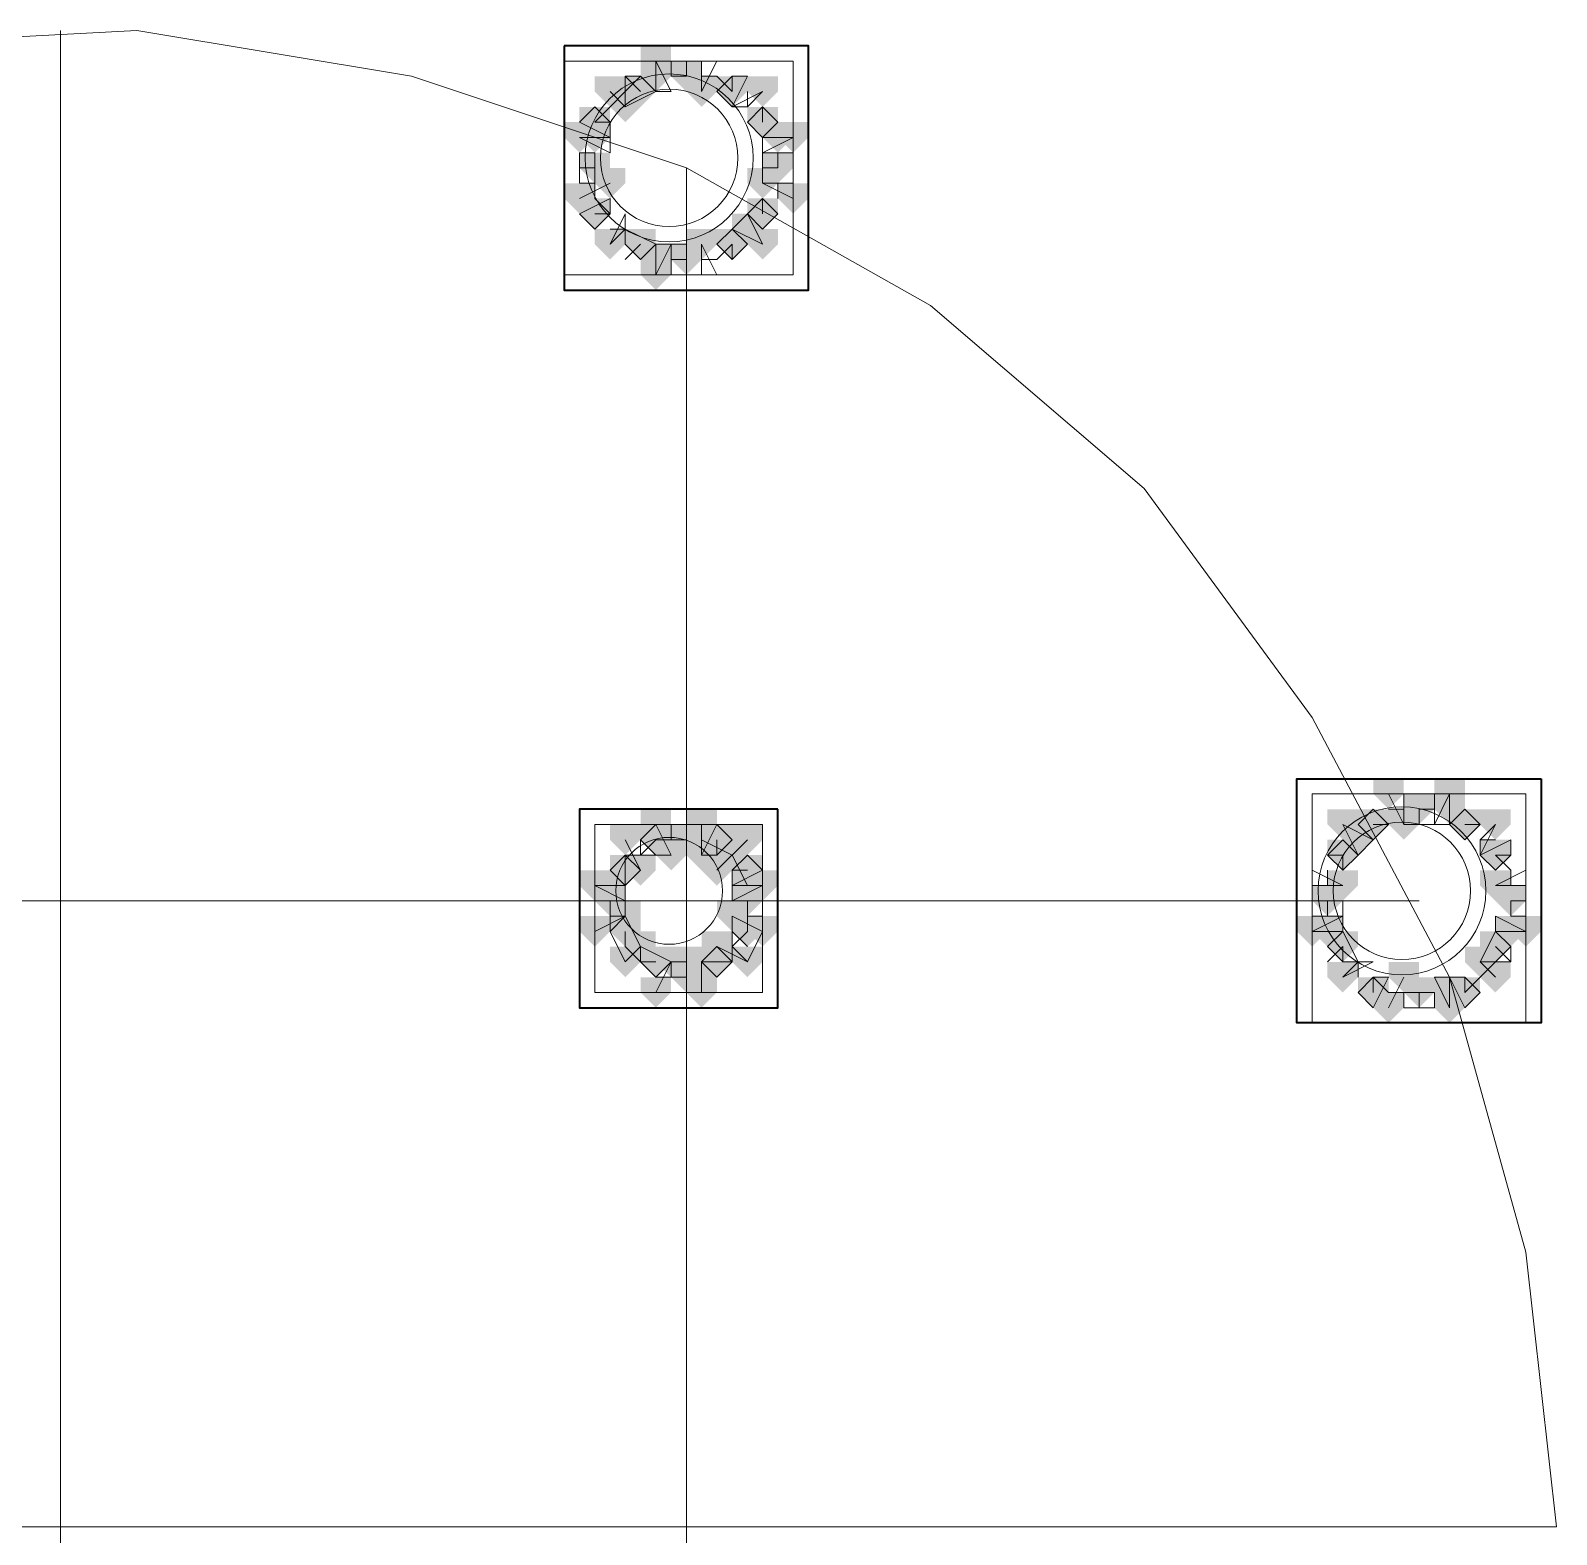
# Model space of a CAD drawing. Header units: millimetres. Extents: x 2315 to 4619, y 1334 to 1897.
# Drawn here: x 3681.92 to 3688.03, y 1541.67 to 1547.68 of the extents above; entities that cross this region are included whole.
import ezdxf

# ---------------------------------------------------------------- set-up
doc = ezdxf.new("R2010")
doc.units = ezdxf.units.MM
for name, color, linetype, true_color in [('PDF_10', 7, 'Continuous', 0x00b85c), ('PDF_AXIS', 7, 'Continuous', 0x00b85c), ('PDF_柱构件', 7, 'Continuous', 0x00b85c), ('PDF_转运站初步方案', 7, 'Continuous', 0x00b85c)]:
    doc.layers.add(name, color=color, linetype=linetype, true_color=true_color)
doc.layers.add('PDF_中心线层', color=1, linetype='Continuous')
doc.layers.add('PDF_粗实线层', color=7, linetype='Continuous')

msp = doc.modelspace()

# ---------------------------------------------------------------- hatches: boundary and pattern name
at = {"layer": 'PDF_10', "transparency": 33554559}
for points in [[(3684.5451, 1547.5601), (3684.484, 1547.5601), (3684.484, 1547.499), (3684.5451, 1547.4379), (3684.6062, 1547.499), (3684.6062, 1547.5601)], [(3684.5451, 1547.5601), (3684.484, 1547.5601), (3684.484, 1547.499), (3684.5451, 1547.4379), (3684.6062, 1547.499), (3684.6062, 1547.5601)], [(3684.3618, 1547.499), (3684.3008, 1547.499), (3684.3008, 1547.4379), (3684.3618, 1547.3768), (3684.4229, 1547.4379), (3684.4229, 1547.499)], [(3684.3618, 1547.499), (3684.3008, 1547.499), (3684.3008, 1547.4379), (3684.3618, 1547.3768), (3684.4229, 1547.4379), (3684.4229, 1547.499)], [(3684.7283, 1547.499), (3684.6672, 1547.499), (3684.6672, 1547.4379), (3684.7283, 1547.3768), (3684.7894, 1547.4379), (3684.7894, 1547.499)], [(3684.7283, 1547.499), (3684.6672, 1547.499), (3684.6672, 1547.4379), (3684.7283, 1547.3768), (3684.7894, 1547.4379), (3684.7894, 1547.499)], [(3684.1786, 1547.3768), (3684.1175, 1547.3768), (3684.1175, 1547.3157), (3684.1786, 1547.2547), (3684.2397, 1547.3157), (3684.2397, 1547.3768)], [(3684.1786, 1547.3768), (3684.1175, 1547.3768), (3684.1175, 1547.3157), (3684.1786, 1547.2547), (3684.2397, 1547.3157), (3684.2397, 1547.3768)], [(3684.8505, 1547.3768), (3684.7894, 1547.3768), (3684.7894, 1547.3157), (3684.8505, 1547.2547), (3684.9116, 1547.3157), (3684.9116, 1547.3768)], [(3684.8505, 1547.3768), (3684.7894, 1547.3768), (3684.7894, 1547.3157), (3684.8505, 1547.2547), (3684.9116, 1547.3157), (3684.9116, 1547.3768)], [(3684.8505, 1547.3768), (3684.7894, 1547.3768), (3684.7894, 1547.3157), (3684.8505, 1547.2547), (3684.9116, 1547.3157), (3684.9116, 1547.3768)], [(3684.1786, 1547.1936), (3684.1175, 1547.1936), (3684.1175, 1547.1325), (3684.1786, 1547.0714), (3684.2397, 1547.1325), (3684.2397, 1547.1936)], [(3684.1786, 1547.1936), (3684.1175, 1547.1936), (3684.1175, 1547.1325), (3684.1786, 1547.0714), (3684.2397, 1547.1325), (3684.2397, 1547.1936)], [(3684.9116, 1547.1936), (3684.8505, 1547.1936), (3684.8505, 1547.1325), (3684.9116, 1547.0714), (3684.9727, 1547.1325), (3684.9727, 1547.1936)], [(3684.9116, 1547.1936), (3684.8505, 1547.1936), (3684.8505, 1547.1325), (3684.9116, 1547.0714), (3684.9727, 1547.1325), (3684.9727, 1547.1936)], [(3684.1786, 1547.0103), (3684.1175, 1547.0103), (3684.1175, 1546.9493), (3684.1786, 1546.8882), (3684.2397, 1546.9493), (3684.2397, 1547.0103)], [(3684.1786, 1547.0103), (3684.1175, 1547.0103), (3684.1175, 1546.9493), (3684.1786, 1546.8882), (3684.2397, 1546.9493), (3684.2397, 1547.0103)], [(3684.8505, 1547.0103), (3684.7894, 1547.0103), (3684.7894, 1546.9493), (3684.8505, 1546.8882), (3684.9116, 1546.9493), (3684.9116, 1547.0103)], [(3684.8505, 1547.0103), (3684.7894, 1547.0103), (3684.7894, 1546.9493), (3684.8505, 1546.8882), (3684.9116, 1546.9493), (3684.9116, 1547.0103)], [(3684.8505, 1547.0103), (3684.7894, 1547.0103), (3684.7894, 1546.9493), (3684.8505, 1546.8882), (3684.9116, 1546.9493), (3684.9116, 1547.0103)], [(3684.3618, 1546.8882), (3684.3008, 1546.8882), (3684.3008, 1546.8271), (3684.3618, 1546.766), (3684.4229, 1546.8271), (3684.4229, 1546.8882)], [(3684.3618, 1546.8882), (3684.3008, 1546.8882), (3684.3008, 1546.8271), (3684.3618, 1546.766), (3684.4229, 1546.8271), (3684.4229, 1546.8882)], [(3684.7283, 1546.8882), (3684.6672, 1546.8882), (3684.6672, 1546.8271), (3684.7283, 1546.766), (3684.7894, 1546.8271), (3684.7894, 1546.8882)], [(3684.7283, 1546.8882), (3684.6672, 1546.8882), (3684.6672, 1546.8271), (3684.7283, 1546.766), (3684.7894, 1546.8271), (3684.7894, 1546.8882)], [(3684.5451, 1546.8271), (3684.484, 1546.8271), (3684.484, 1546.766), (3684.5451, 1546.7049), (3684.6062, 1546.766), (3684.6062, 1546.8271)], [(3684.5451, 1546.8271), (3684.484, 1546.8271), (3684.484, 1546.766), (3684.5451, 1546.7049), (3684.6062, 1546.766), (3684.6062, 1546.8271)], [(3684.5451, 1546.8271), (3684.484, 1546.8271), (3684.484, 1546.766), (3684.5451, 1546.7049), (3684.6062, 1546.766), (3684.6062, 1546.8271)], [(3687.477, 1544.6282), (3687.4159, 1544.6282), (3687.4159, 1544.5671), (3687.477, 1544.506), (3687.5381, 1544.5671), (3687.5381, 1544.6282)], [(3687.477, 1544.6282), (3687.4159, 1544.6282), (3687.4159, 1544.5671), (3687.477, 1544.506), (3687.5381, 1544.5671), (3687.5381, 1544.6282)], [(3687.2937, 1544.5671), (3687.2327, 1544.5671), (3687.2327, 1544.506), (3687.2937, 1544.4449), (3687.3548, 1544.506), (3687.3548, 1544.5671)], [(3687.2937, 1544.5671), (3687.2327, 1544.5671), (3687.2327, 1544.506), (3687.2937, 1544.4449), (3687.3548, 1544.506), (3687.3548, 1544.5671)], [(3687.2937, 1544.5671), (3687.2327, 1544.5671), (3687.2327, 1544.506), (3687.2937, 1544.4449), (3687.3548, 1544.506), (3687.3548, 1544.5671)], [(3687.6602, 1544.5671), (3687.5991, 1544.5671), (3687.5991, 1544.506), (3687.6602, 1544.4449), (3687.7213, 1544.506), (3687.7213, 1544.5671)], [(3687.6602, 1544.5671), (3687.5991, 1544.5671), (3687.5991, 1544.506), (3687.6602, 1544.4449), (3687.7213, 1544.506), (3687.7213, 1544.5671)], [(3687.6602, 1544.5671), (3687.5991, 1544.5671), (3687.5991, 1544.506), (3687.6602, 1544.4449), (3687.7213, 1544.506), (3687.7213, 1544.5671)], [(3684.4229, 1544.506), (3684.3618, 1544.506), (3684.3618, 1544.4449), (3684.4229, 1544.3839), (3684.484, 1544.4449), (3684.484, 1544.506)], [(3684.4229, 1544.506), (3684.3618, 1544.506), (3684.3618, 1544.4449), (3684.4229, 1544.3839), (3684.484, 1544.4449), (3684.484, 1544.506)], [(3684.5451, 1544.506), (3684.484, 1544.506), (3684.484, 1544.4449), (3684.5451, 1544.3839), (3684.6062, 1544.4449), (3684.6062, 1544.506)], [(3684.5451, 1544.506), (3684.484, 1544.506), (3684.484, 1544.4449), (3684.5451, 1544.3839), (3684.6062, 1544.4449), (3684.6062, 1544.506)], [(3684.6672, 1544.506), (3684.6062, 1544.506), (3684.6062, 1544.4449), (3684.6672, 1544.3839), (3684.7283, 1544.4449), (3684.7283, 1544.506)], [(3684.6672, 1544.506), (3684.6062, 1544.506), (3684.6062, 1544.4449), (3684.6672, 1544.3839), (3684.7283, 1544.4449), (3684.7283, 1544.506)], [(3687.1716, 1544.4449), (3687.1105, 1544.4449), (3687.1105, 1544.3839), (3687.1716, 1544.3228), (3687.2327, 1544.3839), (3687.2327, 1544.4449)], [(3687.1716, 1544.4449), (3687.1105, 1544.4449), (3687.1105, 1544.3839), (3687.1716, 1544.3228), (3687.2327, 1544.3839), (3687.2327, 1544.4449)], [(3687.7824, 1544.4449), (3687.7213, 1544.4449), (3687.7213, 1544.3839), (3687.7824, 1544.3228), (3687.8435, 1544.3839), (3687.8435, 1544.4449)], [(3687.7824, 1544.4449), (3687.7213, 1544.4449), (3687.7213, 1544.3839), (3687.7824, 1544.3228), (3687.8435, 1544.3839), (3687.8435, 1544.4449)], [(3684.3008, 1544.3839), (3684.2397, 1544.3839), (3684.2397, 1544.3228), (3684.3008, 1544.2617), (3684.3618, 1544.3228), (3684.3618, 1544.3839)], [(3684.3008, 1544.3839), (3684.2397, 1544.3839), (3684.2397, 1544.3228), (3684.3008, 1544.2617), (3684.3618, 1544.3228), (3684.3618, 1544.3839)], [(3684.3008, 1544.3839), (3684.2397, 1544.3839), (3684.2397, 1544.3228), (3684.3008, 1544.2617), (3684.3618, 1544.3228), (3684.3618, 1544.3839)], [(3684.7894, 1544.3839), (3684.7283, 1544.3839), (3684.7283, 1544.3228), (3684.7894, 1544.2617), (3684.8505, 1544.3228), (3684.8505, 1544.3839)], [(3684.7894, 1544.3839), (3684.7283, 1544.3839), (3684.7283, 1544.3228), (3684.7894, 1544.2617), (3684.8505, 1544.3228), (3684.8505, 1544.3839)], [(3684.2397, 1544.2617), (3684.1786, 1544.2617), (3684.1786, 1544.2006), (3684.2397, 1544.1395), (3684.3008, 1544.2006), (3684.3008, 1544.2617)], [(3684.2397, 1544.2617), (3684.1786, 1544.2617), (3684.1786, 1544.2006), (3684.2397, 1544.1395), (3684.3008, 1544.2006), (3684.3008, 1544.2617)], [(3684.7894, 1544.2617), (3684.7283, 1544.2617), (3684.7283, 1544.2006), (3684.7894, 1544.1395), (3684.8505, 1544.2006), (3684.8505, 1544.2617)], [(3684.7894, 1544.2617), (3684.7283, 1544.2617), (3684.7283, 1544.2006), (3684.7894, 1544.1395), (3684.8505, 1544.2006), (3684.8505, 1544.2617)], [(3687.1105, 1544.2617), (3687.0494, 1544.2617), (3687.0494, 1544.2006), (3687.1105, 1544.1395), (3687.1716, 1544.2006), (3687.1716, 1544.2617)], [(3687.1105, 1544.2617), (3687.0494, 1544.2617), (3687.0494, 1544.2006), (3687.1105, 1544.1395), (3687.1716, 1544.2006), (3687.1716, 1544.2617)], [(3687.1105, 1544.2617), (3687.0494, 1544.2617), (3687.0494, 1544.2006), (3687.1105, 1544.1395), (3687.1716, 1544.2006), (3687.1716, 1544.2617)], [(3687.8435, 1544.2617), (3687.7824, 1544.2617), (3687.7824, 1544.2006), (3687.8435, 1544.1395), (3687.9045, 1544.2006), (3687.9045, 1544.2617)], [(3687.8435, 1544.2617), (3687.7824, 1544.2617), (3687.7824, 1544.2006), (3687.8435, 1544.1395), (3687.9045, 1544.2006), (3687.9045, 1544.2617)], [(3684.3008, 1544.1395), (3684.2397, 1544.1395), (3684.2397, 1544.0784), (3684.3008, 1544.0174), (3684.3618, 1544.0784), (3684.3618, 1544.1395)], [(3684.3008, 1544.1395), (3684.2397, 1544.1395), (3684.2397, 1544.0784), (3684.3008, 1544.0174), (3684.3618, 1544.0784), (3684.3618, 1544.1395)], [(3684.7894, 1544.1395), (3684.7283, 1544.1395), (3684.7283, 1544.0784), (3684.7894, 1544.0174), (3684.8505, 1544.0784), (3684.8505, 1544.1395)], [(3684.7894, 1544.1395), (3684.7283, 1544.1395), (3684.7283, 1544.0784), (3684.7894, 1544.0174), (3684.8505, 1544.0784), (3684.8505, 1544.1395)], [(3687.1716, 1544.0784), (3687.1105, 1544.0784), (3687.1105, 1544.0174), (3687.1716, 1543.9563), (3687.2327, 1544.0174), (3687.2327, 1544.0784)], [(3687.1716, 1544.0784), (3687.1105, 1544.0784), (3687.1105, 1544.0174), (3687.1716, 1543.9563), (3687.2327, 1544.0174), (3687.2327, 1544.0784)], [(3687.7824, 1544.0784), (3687.7213, 1544.0784), (3687.7213, 1544.0174), (3687.7824, 1543.9563), (3687.8435, 1544.0174), (3687.8435, 1544.0784)], [(3687.7824, 1544.0784), (3687.7213, 1544.0784), (3687.7213, 1544.0174), (3687.7824, 1543.9563), (3687.8435, 1544.0174), (3687.8435, 1544.0784)], [(3684.4229, 1544.0174), (3684.3618, 1544.0174), (3684.3618, 1543.9563), (3684.4229, 1543.8952), (3684.484, 1543.9563), (3684.484, 1544.0174)], [(3684.4229, 1544.0174), (3684.3618, 1544.0174), (3684.3618, 1543.9563), (3684.4229, 1543.8952), (3684.484, 1543.9563), (3684.484, 1544.0174)], [(3684.6672, 1544.0174), (3684.6062, 1544.0174), (3684.6062, 1543.9563), (3684.6672, 1543.8952), (3684.7283, 1543.9563), (3684.7283, 1544.0174)], [(3684.6672, 1544.0174), (3684.6062, 1544.0174), (3684.6062, 1543.9563), (3684.6672, 1543.8952), (3684.7283, 1543.9563), (3684.7283, 1544.0174)], [(3684.6672, 1544.0174), (3684.6062, 1544.0174), (3684.6062, 1543.9563), (3684.6672, 1543.8952), (3684.7283, 1543.9563), (3684.7283, 1544.0174)], [(3684.5451, 1543.9563), (3684.484, 1543.9563), (3684.484, 1543.8952), (3684.5451, 1543.8341), (3684.6062, 1543.8952), (3684.6062, 1543.9563)], [(3684.5451, 1543.9563), (3684.484, 1543.9563), (3684.484, 1543.8952), (3684.5451, 1543.8341), (3684.6062, 1543.8952), (3684.6062, 1543.9563)], [(3687.2937, 1543.8952), (3687.2327, 1543.8952), (3687.2327, 1543.8341), (3687.2937, 1543.773), (3687.3548, 1543.8341), (3687.3548, 1543.8952)], [(3687.2937, 1543.8952), (3687.2327, 1543.8952), (3687.2327, 1543.8341), (3687.2937, 1543.773), (3687.3548, 1543.8341), (3687.3548, 1543.8952)], [(3687.477, 1543.8952), (3687.4159, 1543.8952), (3687.4159, 1543.8341), (3687.477, 1543.773), (3687.5381, 1543.8341), (3687.5381, 1543.8952)], [(3687.477, 1543.8952), (3687.4159, 1543.8952), (3687.4159, 1543.8341), (3687.477, 1543.773), (3687.5381, 1543.8341), (3687.5381, 1543.8952)], [(3687.6602, 1543.8952), (3687.5991, 1543.8952), (3687.5991, 1543.8341), (3687.6602, 1543.773), (3687.7213, 1543.8341), (3687.7213, 1543.8952)], [(3687.6602, 1543.8952), (3687.5991, 1543.8952), (3687.5991, 1543.8341), (3687.6602, 1543.773), (3687.7213, 1543.8341), (3687.7213, 1543.8952)]]:
    msp.add_hatch(color=256, dxfattribs=at).paths.add_polyline_path(points)
at = {"layer": 'PDF_柱构件', "transparency": 33554559}
for points in [[(3684.4229, 1547.6211), (3684.3618, 1547.6211), (3684.3618, 1547.5601), (3684.4229, 1547.499), (3684.484, 1547.5601), (3684.484, 1547.6211)], [(3684.4229, 1547.5601), (3684.3618, 1547.5601), (3684.3618, 1547.499), (3684.4229, 1547.4379), (3684.484, 1547.499), (3684.484, 1547.5601)], [(3684.2397, 1547.499), (3684.1786, 1547.499), (3684.1786, 1547.4379), (3684.2397, 1547.3768), (3684.3008, 1547.4379), (3684.3008, 1547.499)], [(3684.6062, 1547.499), (3684.5451, 1547.499), (3684.5451, 1547.4379), (3684.6062, 1547.3768), (3684.6672, 1547.4379), (3684.6672, 1547.499)], [(3684.8505, 1547.499), (3684.7894, 1547.499), (3684.7894, 1547.4379), (3684.8505, 1547.3768), (3684.9116, 1547.4379), (3684.9116, 1547.499)], [(3684.3008, 1547.4379), (3684.2397, 1547.4379), (3684.2397, 1547.3768), (3684.3008, 1547.3157), (3684.3618, 1547.3768), (3684.3618, 1547.4379)], [(3684.1175, 1547.3157), (3684.0564, 1547.3157), (3684.0564, 1547.2547), (3684.1175, 1547.1936), (3684.1786, 1547.2547), (3684.1786, 1547.3157)], [(3684.1786, 1547.3157), (3684.1175, 1547.3157), (3684.1175, 1547.2547), (3684.1786, 1547.1936), (3684.2397, 1547.2547), (3684.2397, 1547.3157)], [(3684.9116, 1547.3157), (3684.8505, 1547.3157), (3684.8505, 1547.2547), (3684.9116, 1547.1936), (3684.9727, 1547.2547), (3684.9727, 1547.3157)], [(3684.9727, 1547.3157), (3684.9116, 1547.3157), (3684.9116, 1547.2547), (3684.9727, 1547.1936), (3685.0337, 1547.2547), (3685.0337, 1547.3157)], [(3684.2397, 1547.1325), (3684.1786, 1547.1325), (3684.1786, 1547.0714), (3684.2397, 1547.0103), (3684.3008, 1547.0714), (3684.3008, 1547.1325)], [(3684.8505, 1547.1325), (3684.7894, 1547.1325), (3684.7894, 1547.0714), (3684.8505, 1547.0103), (3684.9116, 1547.0714), (3684.9116, 1547.1325)], [(3684.1175, 1547.0714), (3684.0564, 1547.0714), (3684.0564, 1547.0103), (3684.1175, 1546.9493), (3684.1786, 1547.0103), (3684.1786, 1547.0714)], [(3684.9727, 1547.0714), (3684.9116, 1547.0714), (3684.9116, 1547.0103), (3684.9727, 1546.9493), (3685.0337, 1547.0103), (3685.0337, 1547.0714)], [(3684.7894, 1546.9493), (3684.7283, 1546.9493), (3684.7283, 1546.8882), (3684.7894, 1546.8271), (3684.8505, 1546.8882), (3684.8505, 1546.9493)], [(3684.2397, 1546.8882), (3684.1786, 1546.8882), (3684.1786, 1546.8271), (3684.2397, 1546.766), (3684.3008, 1546.8271), (3684.3008, 1546.8882)], [(3684.6062, 1546.8882), (3684.5451, 1546.8882), (3684.5451, 1546.8271), (3684.6062, 1546.766), (3684.6672, 1546.8271), (3684.6672, 1546.8882)], [(3684.8505, 1546.8882), (3684.7894, 1546.8882), (3684.7894, 1546.8271), (3684.8505, 1546.766), (3684.9116, 1546.8271), (3684.9116, 1546.8882)], [(3684.4229, 1546.8271), (3684.3618, 1546.8271), (3684.3618, 1546.766), (3684.4229, 1546.7049), (3684.484, 1546.766), (3684.484, 1546.8271)], [(3684.4229, 1546.766), (3684.3618, 1546.766), (3684.3618, 1546.7049), (3684.4229, 1546.6439), (3684.484, 1546.7049), (3684.484, 1546.766)], [(3687.3548, 1544.6893), (3687.2937, 1544.6893), (3687.2937, 1544.6282), (3687.3548, 1544.5671), (3687.4159, 1544.6282), (3687.4159, 1544.6893)], [(3687.5991, 1544.6893), (3687.5381, 1544.6893), (3687.5381, 1544.6282), (3687.5991, 1544.5671), (3687.6602, 1544.6282), (3687.6602, 1544.6893)], [(3687.5991, 1544.6282), (3687.5381, 1544.6282), (3687.5381, 1544.5671), (3687.5991, 1544.506), (3687.6602, 1544.5671), (3687.6602, 1544.6282)], [(3684.4229, 1544.5671), (3684.3618, 1544.5671), (3684.3618, 1544.506), (3684.4229, 1544.4449), (3684.484, 1544.506), (3684.484, 1544.5671)], [(3684.6062, 1544.5671), (3684.5451, 1544.5671), (3684.5451, 1544.506), (3684.6062, 1544.4449), (3684.6672, 1544.506), (3684.6672, 1544.5671)], [(3687.1716, 1544.5671), (3687.1105, 1544.5671), (3687.1105, 1544.506), (3687.1716, 1544.4449), (3687.2327, 1544.506), (3687.2327, 1544.5671)], [(3687.4159, 1544.5671), (3687.3548, 1544.5671), (3687.3548, 1544.506), (3687.4159, 1544.4449), (3687.477, 1544.506), (3687.477, 1544.5671)], [(3687.7824, 1544.5671), (3687.7213, 1544.5671), (3687.7213, 1544.506), (3687.7824, 1544.4449), (3687.8435, 1544.506), (3687.8435, 1544.5671)], [(3684.3008, 1544.506), (3684.2397, 1544.506), (3684.2397, 1544.4449), (3684.3008, 1544.3839), (3684.3618, 1544.4449), (3684.3618, 1544.506)], [(3684.6062, 1544.506), (3684.5451, 1544.506), (3684.5451, 1544.4449), (3684.6062, 1544.3839), (3684.6672, 1544.4449), (3684.6672, 1544.506)], [(3684.7894, 1544.506), (3684.7283, 1544.506), (3684.7283, 1544.4449), (3684.7894, 1544.3839), (3684.8505, 1544.4449), (3684.8505, 1544.506)], [(3687.2327, 1544.506), (3687.1716, 1544.506), (3687.1716, 1544.4449), (3687.2327, 1544.3839), (3687.2937, 1544.4449), (3687.2937, 1544.506)], [(3684.484, 1544.4449), (3684.4229, 1544.4449), (3684.4229, 1544.3839), (3684.484, 1544.3228), (3684.5451, 1544.3839), (3684.5451, 1544.4449)], [(3684.6062, 1544.4449), (3684.5451, 1544.4449), (3684.5451, 1544.3839), (3684.6062, 1544.3228), (3684.6672, 1544.3839), (3684.6672, 1544.4449)], [(3684.7283, 1544.4449), (3684.6672, 1544.4449), (3684.6672, 1544.3839), (3684.7283, 1544.3228), (3684.7894, 1544.3839), (3684.7894, 1544.4449)], [(3684.3618, 1544.3839), (3684.3008, 1544.3839), (3684.3008, 1544.3228), (3684.3618, 1544.2617), (3684.4229, 1544.3228), (3684.4229, 1544.3839)], [(3684.6672, 1544.3839), (3684.6062, 1544.3839), (3684.6062, 1544.3228), (3684.6672, 1544.2617), (3684.7283, 1544.3228), (3684.7283, 1544.3839)], [(3684.1786, 1544.3228), (3684.1175, 1544.3228), (3684.1175, 1544.2617), (3684.1786, 1544.2006), (3684.2397, 1544.2617), (3684.2397, 1544.3228)], [(3684.2397, 1544.3228), (3684.1786, 1544.3228), (3684.1786, 1544.2617), (3684.2397, 1544.2006), (3684.3008, 1544.2617), (3684.3008, 1544.3228)], [(3684.7894, 1544.3228), (3684.7283, 1544.3228), (3684.7283, 1544.2617), (3684.7894, 1544.2006), (3684.8505, 1544.2617), (3684.8505, 1544.3228)], [(3684.8505, 1544.3228), (3684.7894, 1544.3228), (3684.7894, 1544.2617), (3684.8505, 1544.2006), (3684.9116, 1544.2617), (3684.9116, 1544.3228)], [(3687.1716, 1544.3228), (3687.1105, 1544.3228), (3687.1105, 1544.2617), (3687.1716, 1544.2006), (3687.2327, 1544.2617), (3687.2327, 1544.3228)], [(3687.7824, 1544.3228), (3687.7213, 1544.3228), (3687.7213, 1544.2617), (3687.7824, 1544.2006), (3687.8435, 1544.2617), (3687.8435, 1544.3228)], [(3684.3008, 1544.2006), (3684.2397, 1544.2006), (3684.2397, 1544.1395), (3684.3008, 1544.0784), (3684.3618, 1544.1395), (3684.3618, 1544.2006)], [(3684.7283, 1544.2006), (3684.6672, 1544.2006), (3684.6672, 1544.1395), (3684.7283, 1544.0784), (3684.7894, 1544.1395), (3684.7894, 1544.2006)], [(3684.1786, 1544.1395), (3684.1175, 1544.1395), (3684.1175, 1544.0784), (3684.1786, 1544.0174), (3684.2397, 1544.0784), (3684.2397, 1544.1395)], [(3684.8505, 1544.1395), (3684.7894, 1544.1395), (3684.7894, 1544.0784), (3684.8505, 1544.0174), (3684.9116, 1544.0784), (3684.9116, 1544.1395)], [(3687.0494, 1544.1395), (3686.9883, 1544.1395), (3686.9883, 1544.0784), (3687.0494, 1544.0174), (3687.1105, 1544.0784), (3687.1105, 1544.1395)], [(3687.1105, 1544.1395), (3687.0494, 1544.1395), (3687.0494, 1544.0784), (3687.1105, 1544.0174), (3687.1716, 1544.0784), (3687.1716, 1544.1395)], [(3687.8435, 1544.1395), (3687.7824, 1544.1395), (3687.7824, 1544.0784), (3687.8435, 1544.0174), (3687.9045, 1544.0784), (3687.9045, 1544.1395)], [(3687.9045, 1544.1395), (3687.8435, 1544.1395), (3687.8435, 1544.0784), (3687.9045, 1544.0174), (3687.9656, 1544.0784), (3687.9656, 1544.1395)], [(3684.3618, 1544.0784), (3684.3008, 1544.0784), (3684.3008, 1544.0174), (3684.3618, 1543.9563), (3684.4229, 1544.0174), (3684.4229, 1544.0784)], [(3684.6672, 1544.0784), (3684.6062, 1544.0784), (3684.6062, 1544.0174), (3684.6672, 1543.9563), (3684.7283, 1544.0174), (3684.7283, 1544.0784)], [(3684.3008, 1544.0174), (3684.2397, 1544.0174), (3684.2397, 1543.9563), (3684.3008, 1543.8952), (3684.3618, 1543.9563), (3684.3618, 1544.0174)], [(3684.484, 1544.0174), (3684.4229, 1544.0174), (3684.4229, 1543.9563), (3684.484, 1543.8952), (3684.5451, 1543.9563), (3684.5451, 1544.0174)], [(3684.6062, 1544.0174), (3684.5451, 1544.0174), (3684.5451, 1543.9563), (3684.6062, 1543.8952), (3684.6672, 1543.9563), (3684.6672, 1544.0174)], [(3684.7894, 1544.0174), (3684.7283, 1544.0174), (3684.7283, 1543.9563), (3684.7894, 1543.8952), (3684.8505, 1543.9563), (3684.8505, 1544.0174)], [(3687.7213, 1544.0174), (3687.6602, 1544.0174), (3687.6602, 1543.9563), (3687.7213, 1543.8952), (3687.7824, 1543.9563), (3687.7824, 1544.0174)], [(3684.6062, 1543.9563), (3684.5451, 1543.9563), (3684.5451, 1543.8952), (3684.6062, 1543.8341), (3684.6672, 1543.8952), (3684.6672, 1543.9563)], [(3687.1716, 1543.9563), (3687.1105, 1543.9563), (3687.1105, 1543.8952), (3687.1716, 1543.8341), (3687.2327, 1543.8952), (3687.2327, 1543.9563)], [(3687.4159, 1543.9563), (3687.3548, 1543.9563), (3687.3548, 1543.8952), (3687.4159, 1543.8341), (3687.477, 1543.8952), (3687.477, 1543.9563)], [(3687.7824, 1543.9563), (3687.7213, 1543.9563), (3687.7213, 1543.8952), (3687.7824, 1543.8341), (3687.8435, 1543.8952), (3687.8435, 1543.9563)], [(3684.4229, 1543.8952), (3684.3618, 1543.8952), (3684.3618, 1543.8341), (3684.4229, 1543.773), (3684.484, 1543.8341), (3684.484, 1543.8952)], [(3684.6062, 1543.8952), (3684.5451, 1543.8952), (3684.5451, 1543.8341), (3684.6062, 1543.773), (3684.6672, 1543.8341), (3684.6672, 1543.8952)], [(3687.5991, 1543.8952), (3687.5381, 1543.8952), (3687.5381, 1543.8341), (3687.5991, 1543.773), (3687.6602, 1543.8341), (3687.6602, 1543.8952)], [(3687.3548, 1543.8341), (3687.2937, 1543.8341), (3687.2937, 1543.773), (3687.3548, 1543.712), (3687.4159, 1543.773), (3687.4159, 1543.8341)], [(3687.5991, 1543.8341), (3687.5381, 1543.8341), (3687.5381, 1543.773), (3687.5991, 1543.712), (3687.6602, 1543.773), (3687.6602, 1543.8341)]]:
    msp.add_hatch(color=256, dxfattribs=at).paths.add_polyline_path(points)
at = {"layer": 'PDF_转运站初步方案', "transparency": 33554559}
for points in [[(3684.5451, 1547.5601), (3684.484, 1547.5601), (3684.484, 1547.499), (3684.5451, 1547.4379), (3684.6062, 1547.499), (3684.6062, 1547.5601)], [(3684.5451, 1547.5601), (3684.484, 1547.5601), (3684.484, 1547.499), (3684.5451, 1547.4379), (3684.6062, 1547.499), (3684.6062, 1547.5601)], [(3684.3618, 1547.499), (3684.3008, 1547.499), (3684.3008, 1547.4379), (3684.3618, 1547.3768), (3684.4229, 1547.4379), (3684.4229, 1547.499)], [(3684.3618, 1547.499), (3684.3008, 1547.499), (3684.3008, 1547.4379), (3684.3618, 1547.3768), (3684.4229, 1547.4379), (3684.4229, 1547.499)], [(3684.7283, 1547.499), (3684.6672, 1547.499), (3684.6672, 1547.4379), (3684.7283, 1547.3768), (3684.7894, 1547.4379), (3684.7894, 1547.499)], [(3684.7283, 1547.499), (3684.6672, 1547.499), (3684.6672, 1547.4379), (3684.7283, 1547.3768), (3684.7894, 1547.4379), (3684.7894, 1547.499)], [(3684.1786, 1547.3768), (3684.1175, 1547.3768), (3684.1175, 1547.3157), (3684.1786, 1547.2547), (3684.2397, 1547.3157), (3684.2397, 1547.3768)], [(3684.1786, 1547.3768), (3684.1175, 1547.3768), (3684.1175, 1547.3157), (3684.1786, 1547.2547), (3684.2397, 1547.3157), (3684.2397, 1547.3768)], [(3684.8505, 1547.3768), (3684.7894, 1547.3768), (3684.7894, 1547.3157), (3684.8505, 1547.2547), (3684.9116, 1547.3157), (3684.9116, 1547.3768)], [(3684.8505, 1547.3768), (3684.7894, 1547.3768), (3684.7894, 1547.3157), (3684.8505, 1547.2547), (3684.9116, 1547.3157), (3684.9116, 1547.3768)], [(3684.1786, 1547.1936), (3684.1175, 1547.1936), (3684.1175, 1547.1325), (3684.1786, 1547.0714), (3684.2397, 1547.1325), (3684.2397, 1547.1936)], [(3684.1786, 1547.1936), (3684.1175, 1547.1936), (3684.1175, 1547.1325), (3684.1786, 1547.0714), (3684.2397, 1547.1325), (3684.2397, 1547.1936)], [(3684.9116, 1547.1936), (3684.8505, 1547.1936), (3684.8505, 1547.1325), (3684.9116, 1547.0714), (3684.9727, 1547.1325), (3684.9727, 1547.1936)], [(3684.9116, 1547.1936), (3684.8505, 1547.1936), (3684.8505, 1547.1325), (3684.9116, 1547.0714), (3684.9727, 1547.1325), (3684.9727, 1547.1936)], [(3684.1786, 1547.0103), (3684.1175, 1547.0103), (3684.1175, 1546.9493), (3684.1786, 1546.8882), (3684.2397, 1546.9493), (3684.2397, 1547.0103)], [(3684.1786, 1547.0103), (3684.1175, 1547.0103), (3684.1175, 1546.9493), (3684.1786, 1546.8882), (3684.2397, 1546.9493), (3684.2397, 1547.0103)], [(3684.8505, 1547.0103), (3684.7894, 1547.0103), (3684.7894, 1546.9493), (3684.8505, 1546.8882), (3684.9116, 1546.9493), (3684.9116, 1547.0103)], [(3684.8505, 1547.0103), (3684.7894, 1547.0103), (3684.7894, 1546.9493), (3684.8505, 1546.8882), (3684.9116, 1546.9493), (3684.9116, 1547.0103)], [(3684.3618, 1546.8882), (3684.3008, 1546.8882), (3684.3008, 1546.8271), (3684.3618, 1546.766), (3684.4229, 1546.8271), (3684.4229, 1546.8882)], [(3684.3618, 1546.8882), (3684.3008, 1546.8882), (3684.3008, 1546.8271), (3684.3618, 1546.766), (3684.4229, 1546.8271), (3684.4229, 1546.8882)], [(3684.7283, 1546.8882), (3684.6672, 1546.8882), (3684.6672, 1546.8271), (3684.7283, 1546.766), (3684.7894, 1546.8271), (3684.7894, 1546.8882)], [(3684.7283, 1546.8882), (3684.6672, 1546.8882), (3684.6672, 1546.8271), (3684.7283, 1546.766), (3684.7894, 1546.8271), (3684.7894, 1546.8882)], [(3684.5451, 1546.8271), (3684.484, 1546.8271), (3684.484, 1546.766), (3684.5451, 1546.7049), (3684.6062, 1546.766), (3684.6062, 1546.8271)], [(3684.5451, 1546.8271), (3684.484, 1546.8271), (3684.484, 1546.766), (3684.5451, 1546.7049), (3684.6062, 1546.766), (3684.6062, 1546.8271)], [(3687.477, 1544.6282), (3687.4159, 1544.6282), (3687.4159, 1544.5671), (3687.477, 1544.506), (3687.5381, 1544.5671), (3687.5381, 1544.6282)], [(3687.477, 1544.6282), (3687.4159, 1544.6282), (3687.4159, 1544.5671), (3687.477, 1544.506), (3687.5381, 1544.5671), (3687.5381, 1544.6282)], [(3687.2937, 1544.5671), (3687.2327, 1544.5671), (3687.2327, 1544.506), (3687.2937, 1544.4449), (3687.3548, 1544.506), (3687.3548, 1544.5671)], [(3687.2937, 1544.5671), (3687.2327, 1544.5671), (3687.2327, 1544.506), (3687.2937, 1544.4449), (3687.3548, 1544.506), (3687.3548, 1544.5671)], [(3687.6602, 1544.5671), (3687.5991, 1544.5671), (3687.5991, 1544.506), (3687.6602, 1544.4449), (3687.7213, 1544.506), (3687.7213, 1544.5671)], [(3687.6602, 1544.5671), (3687.5991, 1544.5671), (3687.5991, 1544.506), (3687.6602, 1544.4449), (3687.7213, 1544.506), (3687.7213, 1544.5671)], [(3684.4229, 1544.506), (3684.3618, 1544.506), (3684.3618, 1544.4449), (3684.4229, 1544.3839), (3684.484, 1544.4449), (3684.484, 1544.506)], [(3684.4229, 1544.506), (3684.3618, 1544.506), (3684.3618, 1544.4449), (3684.4229, 1544.3839), (3684.484, 1544.4449), (3684.484, 1544.506)], [(3684.5451, 1544.506), (3684.484, 1544.506), (3684.484, 1544.4449), (3684.5451, 1544.3839), (3684.6062, 1544.4449), (3684.6062, 1544.506)], [(3684.5451, 1544.506), (3684.484, 1544.506), (3684.484, 1544.4449), (3684.5451, 1544.3839), (3684.6062, 1544.4449), (3684.6062, 1544.506)], [(3684.6672, 1544.506), (3684.6062, 1544.506), (3684.6062, 1544.4449), (3684.6672, 1544.3839), (3684.7283, 1544.4449), (3684.7283, 1544.506)], [(3684.6672, 1544.506), (3684.6062, 1544.506), (3684.6062, 1544.4449), (3684.6672, 1544.3839), (3684.7283, 1544.4449), (3684.7283, 1544.506)], [(3687.1716, 1544.4449), (3687.1105, 1544.4449), (3687.1105, 1544.3839), (3687.1716, 1544.3228), (3687.2327, 1544.3839), (3687.2327, 1544.4449)], [(3687.1716, 1544.4449), (3687.1105, 1544.4449), (3687.1105, 1544.3839), (3687.1716, 1544.3228), (3687.2327, 1544.3839), (3687.2327, 1544.4449)], [(3687.7824, 1544.4449), (3687.7213, 1544.4449), (3687.7213, 1544.3839), (3687.7824, 1544.3228), (3687.8435, 1544.3839), (3687.8435, 1544.4449)], [(3687.7824, 1544.4449), (3687.7213, 1544.4449), (3687.7213, 1544.3839), (3687.7824, 1544.3228), (3687.8435, 1544.3839), (3687.8435, 1544.4449)], [(3684.3008, 1544.3839), (3684.2397, 1544.3839), (3684.2397, 1544.3228), (3684.3008, 1544.2617), (3684.3618, 1544.3228), (3684.3618, 1544.3839)], [(3684.3008, 1544.3839), (3684.2397, 1544.3839), (3684.2397, 1544.3228), (3684.3008, 1544.2617), (3684.3618, 1544.3228), (3684.3618, 1544.3839)], [(3684.7894, 1544.3839), (3684.7283, 1544.3839), (3684.7283, 1544.3228), (3684.7894, 1544.2617), (3684.8505, 1544.3228), (3684.8505, 1544.3839)], [(3684.7894, 1544.3839), (3684.7283, 1544.3839), (3684.7283, 1544.3228), (3684.7894, 1544.2617), (3684.8505, 1544.3228), (3684.8505, 1544.3839)], [(3684.2397, 1544.2617), (3684.1786, 1544.2617), (3684.1786, 1544.2006), (3684.2397, 1544.1395), (3684.3008, 1544.2006), (3684.3008, 1544.2617)], [(3684.2397, 1544.2617), (3684.1786, 1544.2617), (3684.1786, 1544.2006), (3684.2397, 1544.1395), (3684.3008, 1544.2006), (3684.3008, 1544.2617)], [(3684.7894, 1544.2617), (3684.7283, 1544.2617), (3684.7283, 1544.2006), (3684.7894, 1544.1395), (3684.8505, 1544.2006), (3684.8505, 1544.2617)], [(3684.7894, 1544.2617), (3684.7283, 1544.2617), (3684.7283, 1544.2006), (3684.7894, 1544.1395), (3684.8505, 1544.2006), (3684.8505, 1544.2617)], [(3687.1105, 1544.2617), (3687.0494, 1544.2617), (3687.0494, 1544.2006), (3687.1105, 1544.1395), (3687.1716, 1544.2006), (3687.1716, 1544.2617)], [(3687.1105, 1544.2617), (3687.0494, 1544.2617), (3687.0494, 1544.2006), (3687.1105, 1544.1395), (3687.1716, 1544.2006), (3687.1716, 1544.2617)], [(3687.8435, 1544.2617), (3687.7824, 1544.2617), (3687.7824, 1544.2006), (3687.8435, 1544.1395), (3687.9045, 1544.2006), (3687.9045, 1544.2617)], [(3687.8435, 1544.2617), (3687.7824, 1544.2617), (3687.7824, 1544.2006), (3687.8435, 1544.1395), (3687.9045, 1544.2006), (3687.9045, 1544.2617)], [(3684.3008, 1544.1395), (3684.2397, 1544.1395), (3684.2397, 1544.0784), (3684.3008, 1544.0174), (3684.3618, 1544.0784), (3684.3618, 1544.1395)], [(3684.3008, 1544.1395), (3684.2397, 1544.1395), (3684.2397, 1544.0784), (3684.3008, 1544.0174), (3684.3618, 1544.0784), (3684.3618, 1544.1395)], [(3684.7894, 1544.1395), (3684.7283, 1544.1395), (3684.7283, 1544.0784), (3684.7894, 1544.0174), (3684.8505, 1544.0784), (3684.8505, 1544.1395)], [(3684.7894, 1544.1395), (3684.7283, 1544.1395), (3684.7283, 1544.0784), (3684.7894, 1544.0174), (3684.8505, 1544.0784), (3684.8505, 1544.1395)], [(3687.1716, 1544.0784), (3687.1105, 1544.0784), (3687.1105, 1544.0174), (3687.1716, 1543.9563), (3687.2327, 1544.0174), (3687.2327, 1544.0784)], [(3687.1716, 1544.0784), (3687.1105, 1544.0784), (3687.1105, 1544.0174), (3687.1716, 1543.9563), (3687.2327, 1544.0174), (3687.2327, 1544.0784)], [(3687.7824, 1544.0784), (3687.7213, 1544.0784), (3687.7213, 1544.0174), (3687.7824, 1543.9563), (3687.8435, 1544.0174), (3687.8435, 1544.0784)], [(3687.7824, 1544.0784), (3687.7213, 1544.0784), (3687.7213, 1544.0174), (3687.7824, 1543.9563), (3687.8435, 1544.0174), (3687.8435, 1544.0784)], [(3684.4229, 1544.0174), (3684.3618, 1544.0174), (3684.3618, 1543.9563), (3684.4229, 1543.8952), (3684.484, 1543.9563), (3684.484, 1544.0174)], [(3684.4229, 1544.0174), (3684.3618, 1544.0174), (3684.3618, 1543.9563), (3684.4229, 1543.8952), (3684.484, 1543.9563), (3684.484, 1544.0174)], [(3684.6672, 1544.0174), (3684.6062, 1544.0174), (3684.6062, 1543.9563), (3684.6672, 1543.8952), (3684.7283, 1543.9563), (3684.7283, 1544.0174)], [(3684.6672, 1544.0174), (3684.6062, 1544.0174), (3684.6062, 1543.9563), (3684.6672, 1543.8952), (3684.7283, 1543.9563), (3684.7283, 1544.0174)], [(3684.5451, 1543.9563), (3684.484, 1543.9563), (3684.484, 1543.8952), (3684.5451, 1543.8341), (3684.6062, 1543.8952), (3684.6062, 1543.9563)], [(3684.5451, 1543.9563), (3684.484, 1543.9563), (3684.484, 1543.8952), (3684.5451, 1543.8341), (3684.6062, 1543.8952), (3684.6062, 1543.9563)], [(3687.2937, 1543.8952), (3687.2327, 1543.8952), (3687.2327, 1543.8341), (3687.2937, 1543.773), (3687.3548, 1543.8341), (3687.3548, 1543.8952)], [(3687.2937, 1543.8952), (3687.2327, 1543.8952), (3687.2327, 1543.8341), (3687.2937, 1543.773), (3687.3548, 1543.8341), (3687.3548, 1543.8952)], [(3687.477, 1543.8952), (3687.4159, 1543.8952), (3687.4159, 1543.8341), (3687.477, 1543.773), (3687.5381, 1543.8341), (3687.5381, 1543.8952)], [(3687.477, 1543.8952), (3687.4159, 1543.8952), (3687.4159, 1543.8341), (3687.477, 1543.773), (3687.5381, 1543.8341), (3687.5381, 1543.8952)], [(3687.6602, 1543.8952), (3687.5991, 1543.8952), (3687.5991, 1543.8341), (3687.6602, 1543.773), (3687.7213, 1543.8341), (3687.7213, 1543.8952)], [(3687.6602, 1543.8952), (3687.5991, 1543.8952), (3687.5991, 1543.8341), (3687.6602, 1543.773), (3687.7213, 1543.8341), (3687.7213, 1543.8952)]]:
    msp.add_hatch(color=256, dxfattribs=at).paths.add_polyline_path(points)

# ---------------------------------------------------------------- linework, layer by layer
at = {"layer": 'PDF_10', "lineweight": 18}
for points in [[(3684.484, 1547.499), (3684.5451, 1547.499), (3684.5451, 1547.5601)], [(3684.3008, 1547.4379), (3684.3618, 1547.499)], [(3684.3618, 1547.4379), (3684.3008, 1547.499)], [(3684.6672, 1547.499), (3684.7283, 1547.4379), (3684.7283, 1547.499)], [(3684.2397, 1547.3157), (3684.1786, 1547.3157), (3684.2397, 1547.3768)], [(3684.8505, 1547.3768), (3684.8505, 1547.3157)], [(3684.1175, 1547.1325), (3684.1786, 1547.1325), (3684.1786, 1547.1936)], [(3684.9116, 1547.1936), (3684.9116, 1547.1325), (3684.8505, 1547.1325)], [(3684.1786, 1546.9493), (3684.2397, 1546.9493), (3684.1786, 1547.0103)], [(3684.8505, 1547.0103), (3684.8505, 1546.9493)], [(3684.3618, 1546.766), (3684.3008, 1546.8271)], [(3684.3618, 1546.8271), (3684.3008, 1546.766)], [(3684.7283, 1546.766), (3684.7283, 1546.8271), (3684.6672, 1546.766)], [(3684.5451, 1546.766), (3684.484, 1546.766)], [(3687.5381, 1544.5671), (3687.477, 1544.5671), (3687.477, 1544.506)], [(3684.5451, 1544.506), (3684.5451, 1544.4449), (3684.484, 1544.4449)], [(3687.3548, 1544.506), (3687.2937, 1544.506)], [(3687.7213, 1544.506), (3687.6602, 1544.506)], [(3684.4229, 1544.4449), (3684.3618, 1544.3839)], [(3684.4229, 1544.3839), (3684.3618, 1544.4449)], [(3684.7894, 1544.2617), (3684.7283, 1544.3839), (3684.6062, 1544.4449)], [(3684.6672, 1544.3839), (3684.6672, 1544.4449)], [(3684.3008, 1544.3839), (3684.3008, 1544.2617)], [(3687.1105, 1544.3839), (3687.1716, 1544.3839), (3687.1716, 1544.3228)], [(3687.8435, 1544.3228), (3687.7824, 1544.3839), (3687.8435, 1544.3839)], [(3684.7283, 1544.3228), (3684.7894, 1544.3228)], [(3684.3008, 1544.2006), (3684.2397, 1544.2006), (3684.2397, 1544.1395)], [(3684.7894, 1544.1395), (3684.7894, 1544.2006), (3684.8505, 1544.2006)], [(3687.1105, 1544.2006), (3687.1105, 1544.1395)], [(3687.8435, 1544.1395), (3687.8435, 1544.2006), (3687.9045, 1544.2006)], [(3684.3008, 1544.0174), (3684.3008, 1544.0784), (3684.3008, 1544.0174)], [(3684.7283, 1544.0174), (3684.7894, 1544.0784)], [(3684.7283, 1544.0784), (3684.7894, 1544.0174)], [(3687.1105, 1543.9563), (3687.1716, 1544.0174), (3687.1716, 1543.9563)], [(3687.7824, 1543.9563), (3687.8435, 1544.0174)], [(3687.7824, 1544.0174), (3687.8435, 1543.9563)], [(3684.3618, 1543.9563), (3684.4229, 1543.9563), (3684.3618, 1543.9563)], [(3684.484, 1543.8952), (3684.5451, 1543.8952), (3684.5451, 1543.9563)], [(3684.6062, 1543.9563), (3684.7283, 1543.9563)], [(3687.2937, 1543.8341), (3687.2937, 1543.8952), (3687.3548, 1543.8341)], [(3687.6602, 1543.8952), (3687.6602, 1543.8341), (3687.7213, 1543.8952)], [(3687.477, 1543.773), (3687.477, 1543.8341), (3687.5381, 1543.8341)]]:
    msp.add_lwpolyline(points, dxfattribs=at)
at = {"layer": 'PDF_AXIS', "lineweight": 18}
for points in [[(3684.0564, 1547.5601), (3684.0564, 1546.7049), (3684.9727, 1546.7049), (3684.9727, 1547.5601)], [(3687.9045, 1544.6282), (3687.9045, 1543.712), (3687.0494, 1543.712), (3687.0494, 1544.6282)], [(3684.8505, 1544.506), (3684.8505, 1543.8341), (3684.1786, 1543.8341), (3684.1786, 1544.506)]]:
    msp.add_lwpolyline(points, close=True, dxfattribs=at)
at = {"layer": 'PDF_中心线层', "color": 112, "lineweight": 18, "true_color": 0x00b85c}
for points in [[(3688.0267, 1541.6963), (3687.9045, 1542.7957), (3687.5991, 1543.8952), (3687.0494, 1544.9336), (3686.3775, 1545.8498), (3685.5224, 1546.5828), (3684.5451, 1547.1325), (3683.4456, 1547.499), (3682.3462, 1547.6822), (3681.1856, 1547.6211), (3680.0862, 1547.3768), (3679.0478, 1546.8882), (3678.9867, 1546.8882)], [(3684.5451, 1547.1325), (3684.5451, 1536.2601)], [(3676.6045, 1544.2006), (3687.477, 1544.2006)], [(3688.0267, 1541.6963), (3676.0548, 1541.6963), (3688.0267, 1541.6963)]]:
    msp.add_lwpolyline(points, dxfattribs=at)
msp.add_lwpolyline([(3682.0408, 1535.7103), (3682.0408, 1547.6822)], close=True, dxfattribs=at)
at = {"layer": 'PDF_柱构件', "lineweight": 18}
for points in [[(3684.4229, 1547.5601), (3684.4229, 1547.4379), (3684.484, 1547.4379)], [(3684.484, 1547.499), (3684.5451, 1547.499), (3684.5451, 1547.5601), (3684.484, 1547.5601)], [(3684.6062, 1547.5601), (3684.6062, 1547.4379), (3684.6672, 1547.5601)], [(3684.3008, 1547.3768), (3684.4229, 1547.4379), (3684.3618, 1547.499), (3684.3008, 1547.499)], [(3684.6672, 1547.4379), (3684.7283, 1547.3768), (3684.7894, 1547.499), (3684.7283, 1547.499)], [(3684.2397, 1547.4379), (3684.3008, 1547.3768)], [(3684.8505, 1547.4379), (3684.7283, 1547.3768), (3684.7894, 1547.3768)], [(3684.2397, 1547.2547), (3684.2397, 1547.3157), (3684.1786, 1547.3768), (3684.1175, 1547.3157)], [(3684.7894, 1547.3157), (3684.8505, 1547.2547), (3684.9116, 1547.3157), (3684.8505, 1547.3768)], [(3684.1175, 1547.2547), (3684.2397, 1547.1936), (3684.2397, 1547.2547)], [(3684.9727, 1547.2547), (3684.8505, 1547.2547), (3684.8505, 1547.1936)], [(3684.1786, 1547.0714), (3684.1786, 1547.1936), (3684.1175, 1547.1936), (3684.1175, 1547.0714)], [(3684.8505, 1547.1936), (3684.8505, 1547.0714), (3684.9727, 1547.0714), (3684.9727, 1547.1936)], [(3684.1175, 1547.0103), (3684.2397, 1547.0714)], [(3684.9727, 1547.0103), (3684.8505, 1547.0714)], [(3684.2397, 1546.9493), (3684.2397, 1547.0103), (3684.1175, 1546.9493), (3684.1786, 1546.8882)], [(3684.8505, 1547.0103), (3684.7894, 1546.9493), (3684.8505, 1546.8882), (3684.9116, 1546.9493)], [(3684.2397, 1546.8271), (3684.3008, 1546.8882), (3684.3008, 1546.9493)], [(3684.8505, 1546.8271), (3684.7894, 1546.9493), (3684.7283, 1546.8882)], [(3684.4229, 1546.8271), (3684.3008, 1546.8882), (3684.3008, 1546.8271), (3684.3618, 1546.766)], [(3684.7283, 1546.8882), (3684.6672, 1546.8271), (3684.7283, 1546.766), (3684.7894, 1546.8271)], [(3684.4229, 1546.7049), (3684.484, 1546.8271), (3684.4229, 1546.8271)], [(3684.5451, 1546.8271), (3684.484, 1546.8271), (3684.484, 1546.7049), (3684.5451, 1546.7049)], [(3684.6672, 1546.7049), (3684.6062, 1546.8271), (3684.6062, 1546.7049)], [(3687.3548, 1544.6282), (3687.4159, 1544.506)], [(3687.5381, 1544.506), (3687.4159, 1544.506), (3687.4159, 1544.6282), (3687.5381, 1544.6282)], [(3687.5991, 1544.6282), (3687.5991, 1544.506), (3687.5381, 1544.506)], [(3687.3548, 1544.506), (3687.2937, 1544.4449), (3687.2327, 1544.506), (3687.2937, 1544.5671)], [(3687.6602, 1544.4449), (3687.5991, 1544.506), (3687.6602, 1544.5671), (3687.7213, 1544.506)], [(3684.484, 1544.3839), (3684.3618, 1544.3839), (3684.3618, 1544.4449), (3684.4229, 1544.506)], [(3684.4229, 1544.506), (3684.484, 1544.3839)], [(3684.5451, 1544.4449), (3684.484, 1544.4449), (3684.484, 1544.506), (3684.5451, 1544.506)], [(3684.6062, 1544.506), (3684.6062, 1544.3839)], [(3684.6672, 1544.3839), (3684.6062, 1544.3839), (3684.6672, 1544.506), (3684.7283, 1544.4449)], [(3687.1716, 1544.506), (3687.2937, 1544.4449), (3687.2327, 1544.3839)], [(3687.7824, 1544.506), (3687.7213, 1544.3839), (3687.7213, 1544.4449)], [(3684.3008, 1544.4449), (3684.3618, 1544.3228)], [(3684.7894, 1544.4449), (3684.6672, 1544.3228)], [(3687.2327, 1544.3839), (3687.1716, 1544.3228), (3687.1105, 1544.3839), (3687.1716, 1544.4449)], [(3687.7824, 1544.3228), (3687.7213, 1544.3839), (3687.8435, 1544.4449), (3687.8435, 1544.3839)], [(3684.3618, 1544.3228), (3684.3008, 1544.2617), (3684.2397, 1544.3228), (3684.3008, 1544.3839)], [(3684.7283, 1544.2617), (3684.7283, 1544.3228), (3684.7894, 1544.3839), (3684.8505, 1544.3228)], [(3687.0494, 1544.3228), (3687.1716, 1544.2617), (3687.0494, 1544.2617)], [(3687.9045, 1544.2617), (3687.7824, 1544.2617), (3687.9045, 1544.3228)], [(3684.1786, 1544.2617), (3684.3008, 1544.2617), (3684.3008, 1544.2006)], [(3684.8505, 1544.2617), (3684.7283, 1544.2006), (3684.7283, 1544.2617)], [(3684.3008, 1544.2006), (3684.3008, 1544.1395), (3684.2397, 1544.1395), (3684.2397, 1544.2006)], [(3684.7894, 1544.1395), (3684.7894, 1544.2006), (3684.8505, 1544.2006), (3684.8505, 1544.1395)], [(3687.1716, 1544.2006), (3687.1716, 1544.1395), (3687.0494, 1544.1395), (3687.0494, 1544.2006)], [(3687.8435, 1544.1395), (3687.8435, 1544.2006), (3687.9045, 1544.2006), (3687.9045, 1544.1395)], [(3684.1786, 1544.0784), (3684.3008, 1544.1395)], [(3684.3008, 1544.1395), (3684.3618, 1544.0174), (3684.3008, 1543.9563), (3684.2397, 1544.0784)], [(3684.8505, 1544.0784), (3684.7283, 1544.1395)], [(3684.7283, 1544.0174), (3684.7283, 1544.1395), (3684.8505, 1544.0784), (3684.7894, 1543.9563)], [(3687.0494, 1544.0784), (3687.1716, 1544.1395), (3687.1716, 1544.0784)], [(3687.9045, 1544.0784), (3687.7824, 1544.0784), (3687.7824, 1544.1395)], [(3687.1716, 1544.0784), (3687.2327, 1543.9563), (3687.1716, 1543.9563), (3687.1105, 1544.0174)], [(3687.7213, 1543.9563), (3687.7824, 1544.0784), (3687.8435, 1544.0174), (3687.8435, 1543.9563)], [(3684.3008, 1543.9563), (3684.3618, 1544.0174)], [(3684.3618, 1544.0174), (3684.484, 1543.9563), (3684.4229, 1543.8952), (3684.3618, 1543.9563)], [(3684.6062, 1543.9563), (3684.6672, 1544.0174), (3684.7283, 1543.9563), (3684.6672, 1543.8952)], [(3684.7894, 1543.9563), (3684.6672, 1544.0174)], [(3684.4229, 1543.8341), (3684.484, 1543.9563)], [(3684.484, 1543.9563), (3684.5451, 1543.9563), (3684.5451, 1543.8952), (3684.484, 1543.8952)], [(3684.6062, 1543.8341), (3684.6062, 1543.9563)], [(3687.1716, 1543.8952), (3687.2327, 1543.9563), (3687.2937, 1543.9563)], [(3687.7824, 1543.8952), (3687.7213, 1543.9563)], [(3687.2937, 1543.8952), (3687.3548, 1543.8952), (3687.2937, 1543.773), (3687.2327, 1543.8341)], [(3687.3548, 1543.773), (3687.4159, 1543.8952)], [(3687.5991, 1543.773), (3687.5381, 1543.8952), (3687.5991, 1543.8952)], [(3687.5991, 1543.8952), (3687.6602, 1543.8952), (3687.7213, 1543.8341), (3687.6602, 1543.773)], [(3687.4159, 1543.8341), (3687.5381, 1543.8341), (3687.5381, 1543.773), (3687.4159, 1543.773)]]:
    msp.add_lwpolyline(points, close=True, dxfattribs=at)
for points in [[(3684.6062, 1547.499), (3684.6672, 1547.499)], [(3684.2397, 1547.3768), (3684.3008, 1547.4379)], [(3684.7894, 1547.4379), (3684.7894, 1547.3768)], [(3684.1786, 1547.0103), (3684.1786, 1547.0714)], [(3684.9116, 1547.0714), (3684.9116, 1547.0103)], [(3684.3008, 1546.8882), (3684.2397, 1546.8882)], [(3684.6672, 1546.766), (3684.6062, 1546.766)], [(3687.4159, 1544.5671), (3687.3548, 1544.5671)], [(3684.484, 1544.4449), (3684.4229, 1544.4449)], [(3687.7824, 1544.4449), (3687.7213, 1544.4449)], [(3684.3618, 1544.3839), (3684.3008, 1544.3839)], [(3687.1105, 1544.3228), (3687.1105, 1544.2617)], [(3687.8435, 1544.2617), (3687.8435, 1544.3228)], [(3684.2397, 1544.1395), (3684.2397, 1544.0784)], [(3684.7894, 1544.0784), (3684.7894, 1544.1395)], [(3684.3008, 1544.0174), (3684.3618, 1543.9563)], [(3684.7283, 1543.9563), (3684.7283, 1544.0174)], [(3687.2327, 1543.9563), (3687.2327, 1543.8952)], [(3687.7213, 1543.8952), (3687.7824, 1543.9563)], [(3684.4229, 1543.8952), (3684.484, 1543.8952)], [(3687.3548, 1543.8341), (3687.4159, 1543.8341)]]:
    msp.add_lwpolyline(points, dxfattribs=at)
at = {"layer": 'PDF_粗实线层', "color": 112, "lineweight": 35, "true_color": 0x00b85c}
for points in [[(3684.0564, 1547.6211), (3684.0564, 1546.6439), (3685.0337, 1546.6439), (3685.0337, 1547.6211)], [(3687.9656, 1544.6893), (3687.9656, 1543.712), (3686.9883, 1543.712), (3686.9883, 1544.6893)], [(3684.9116, 1544.5671), (3684.1175, 1544.5671), (3684.1175, 1543.773), (3684.9116, 1543.773)]]:
    msp.add_lwpolyline(points, close=True, dxfattribs=at)
at = {"layer": 'PDF_转运站初步方案', "lineweight": 18}
for centre, radius in [((3684.4764, 1547.1726), 0.3359), ((3684.4764, 1547.1726), 0.2749), ((3687.4084, 1544.2406), 0.3359), ((3687.4084, 1544.2406), 0.2749), ((3684.4764, 1544.2406), 0.2138), ((3684.4764, 1544.2406), 0.2138)]:
    msp.add_circle(centre, radius, dxfattribs=at)

doc.saveas('drawing.dxf')
